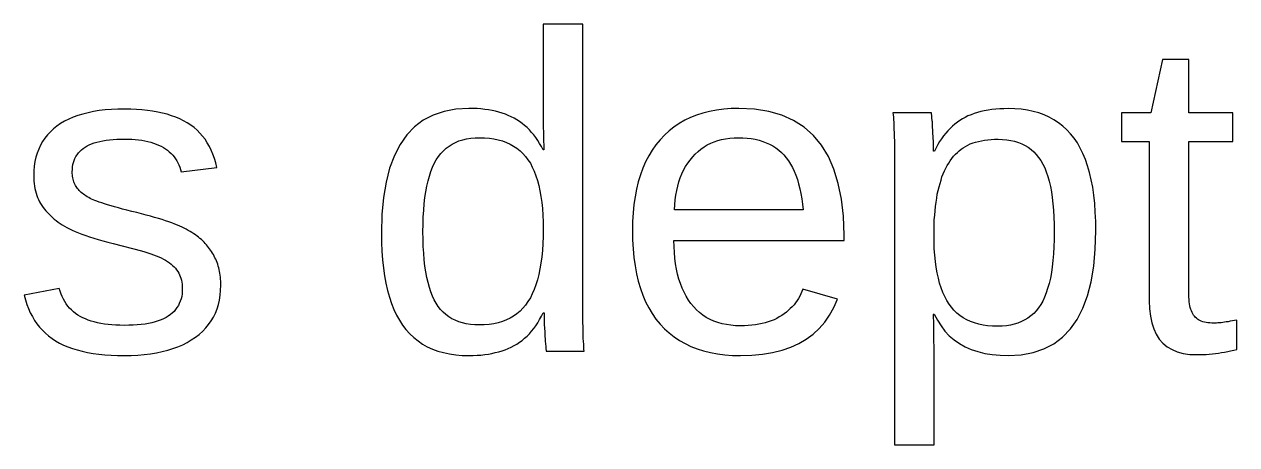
# Model space of a CAD drawing. Extents: x -27 to 133, y -77 to 15.
# Drawn here: x 99.57 to 105.74, y -23.92 to -21.78 of the extents above; entities that cross this region are included whole.
import ezdxf

# ---------------------------------------------------------------- set-up
doc = ezdxf.new("R2010")
doc.units = 0
doc.layers.get('0').update_dxf_attribs({"linetype": 'CONTINUOUS'})

msp = doc.modelspace()

# ---------------------------------------------------------------- linework, layer by layer
for points in [[(101.856, -23.4645), (101.876, -23.4636), (101.896, -23.4621), (101.915, -23.46), (101.934, -23.4573), (101.952, -23.4541), (101.969, -23.4502), (101.987, -23.4457), (102.003, -23.4407), (102.019, -23.435), (102.035, -23.4287), (102.05, -23.4219), (102.064, -23.4144), (102.078, -23.4063), (102.092, -23.3974), (102.105, -23.3877), (102.117, -23.3772), (102.13, -23.3659), (102.142, -23.3539), (102.153, -23.3411), (102.164, -23.3275), (102.174, -23.3131), (102.185, -23.2979), (102.194, -23.282), (102.204, -23.2652), (102.212, -23.2477), (102.217, -23.2477), (102.217, -23.2551), (102.217, -23.2626), (102.217, -23.2704), (102.217, -23.2783), (102.217, -23.2865), (102.218, -23.2949), (102.218, -23.3035), (102.218, -23.3123), (102.219, -23.3214), (102.219, -23.3306), (102.22, -23.3401), (102.22, -23.3497), (102.221, -23.3596), (102.221, -23.3693), (102.222, -23.3785), (102.223, -23.3871), (102.223, -23.3951), (102.224, -23.4026), (102.224, -23.4095), (102.225, -23.4159), (102.225, -23.4217), (102.226, -23.427), (102.226, -23.4317), (102.227, -23.4358), (102.227, -23.4394), (102.228, -23.4424), (102.42, -23.4424), (102.419, -23.4324), (102.419, -23.4208), (102.418, -23.4077), (102.417, -23.3931), (102.416, -23.3769), (102.416, -23.3592), (102.415, -23.34), (102.415, -23.3193), (102.414, -23.2971), (102.414, -23.2733), (102.414, -23.248), (102.414, -23.2212), (102.414, -23.1929), (102.414, -21.782), (102.212, -21.782), (102.212, -22.2843), (102.215, -22.4197), (102.212, -22.4197), (102.204, -22.4032), (102.194, -22.3874), (102.185, -22.3723), (102.175, -22.3579), (102.164, -22.3442), (102.153, -22.3312), (102.142, -22.3188), (102.13, -22.3072), (102.118, -22.2963), (102.105, -22.2861), (102.092, -22.2766), (102.079, -22.2678), (102.065, -22.2597), (102.05, -22.2523), (102.035, -22.2454), (102.02, -22.2392), (102.004, -22.2335), (101.987, -22.2285), (101.97, -22.224), (101.953, -22.2201), (101.934, -22.2168), (101.916, -22.2142), (101.896, -22.2121), (101.877, -22.2106), (101.856, -22.2097), (101.835, -22.2094), (101.769, -22.2131), (101.709, -22.2244), (101.653, -22.2431), (101.603, -22.2693), (101.559, -22.3031), (101.519, -22.3443), (101.485, -22.393), (101.456, -22.4492), (101.432, -22.5129), (101.414, -22.5841), (101.4, -22.6628), (101.393, -22.749), (101.39, -22.8427), (101.391, -22.8899), (101.393, -22.9353), (101.396, -22.9788), (101.4, -23.0204), (101.406, -23.0602), (101.413, -23.098), (101.421, -23.134), (101.431, -23.1681), (101.442, -23.2003), (101.454, -23.2307), (101.467, -23.2591), (101.482, -23.2857), (101.498, -23.3104), (101.515, -23.3332), (101.534, -23.3542), (101.554, -23.3734), (101.576, -23.3908), (101.599, -23.4063), (101.623, -23.42), (101.649, -23.4319), (101.677, -23.4419), (101.706, -23.4502), (101.736, -23.4566), (101.768, -23.4611), (101.801, -23.4639), (101.835, -23.4648)], [(105.549, -23.4602), (105.565, -23.4597), (105.581, -23.4589), (105.597, -23.4578), (105.613, -23.4563), (105.629, -23.4546), (105.644, -23.4525), (105.66, -23.4501), (105.675, -23.4474), (105.691, -23.4444), (105.706, -23.4411), (105.722, -23.4374), (105.737, -23.4335), (105.737, -23.2846), (105.726, -23.287), (105.715, -23.2891), (105.704, -23.291), (105.694, -23.2928), (105.684, -23.2944), (105.675, -23.2958), (105.666, -23.297), (105.657, -23.298), (105.649, -23.2988), (105.641, -23.2995), (105.634, -23.2999), (105.627, -23.3002), (105.621, -23.3003), (105.61, -23.3001), (105.6, -23.2995), (105.59, -23.2984), (105.581, -23.297), (105.573, -23.2951), (105.565, -23.2928), (105.557, -23.2901), (105.55, -23.287), (105.543, -23.2834), (105.537, -23.2795), (105.532, -23.2751), (105.526, -23.2703), (105.522, -23.2651), (105.518, -23.2593), (105.514, -23.253), (105.51, -23.246), (105.507, -23.2385), (105.504, -23.2303), (105.501, -23.2215), (105.499, -23.212), (105.497, -23.202), (105.496, -23.1913), (105.495, -23.1801), (105.494, -23.1682), (105.493, -23.1557), (105.493, -23.1425), (105.493, -22.3783), (105.717, -22.3783), (105.717, -22.2318), (105.493, -22.2318), (105.493, -21.961), (105.359, -21.961), (105.3, -22.2318), (105.152, -22.2318), (105.152, -22.3783), (105.292, -22.3783), (105.292, -23.1862), (105.293, -23.2267), (105.298, -23.264), (105.305, -23.2981), (105.315, -23.3289), (105.328, -23.3565), (105.343, -23.3808), (105.362, -23.4019), (105.383, -23.4198), (105.408, -23.4344), (105.435, -23.4457), (105.465, -23.4538), (105.498, -23.4587), (105.533, -23.4603)], [(100.118, -23.4642), (100.152, -23.4626), (100.185, -23.4598), (100.216, -23.456), (100.247, -23.4511), (100.276, -23.445), (100.304, -23.4379), (100.33, -23.4296), (100.356, -23.4203), (100.38, -23.4098), (100.403, -23.3983), (100.424, -23.3857), (100.445, -23.3719), (100.464, -23.3572), (100.482, -23.3415), (100.498, -23.3249), (100.512, -23.3074), (100.525, -23.2889), (100.537, -23.2695), (100.547, -23.2492), (100.555, -23.228), (100.562, -23.2058), (100.567, -23.1827), (100.571, -23.1587), (100.573, -23.1337), (100.574, -23.1079), (100.574, -23.0973), (100.574, -23.0869), (100.573, -23.0767), (100.572, -23.0666), (100.571, -23.0567), (100.569, -23.047), (100.568, -23.0375), (100.566, -23.0282), (100.563, -23.0191), (100.561, -23.0101), (100.558, -23.0013), (100.555, -22.9927), (100.552, -22.9842), (100.548, -22.976), (100.544, -22.9678), (100.54, -22.9599), (100.536, -22.952), (100.532, -22.9444), (100.527, -22.9369), (100.522, -22.9295), (100.517, -22.9223), (100.512, -22.9153), (100.506, -22.9084), (100.501, -22.9016), (100.495, -22.895), (100.489, -22.8886), (100.482, -22.8822), (100.475, -22.876), (100.468, -22.8698), (100.461, -22.8638), (100.453, -22.8578), (100.445, -22.8519), (100.436, -22.8461), (100.427, -22.8404), (100.418, -22.8347), (100.408, -22.8292), (100.398, -22.8237), (100.388, -22.8183), (100.377, -22.813), (100.366, -22.8078), (100.353, -22.8024), (100.34, -22.797), (100.325, -22.7915), (100.31, -22.7859), (100.293, -22.7802), (100.275, -22.7745), (100.257, -22.7687), (100.237, -22.7628), (100.216, -22.7569), (100.194, -22.7509), (100.171, -22.7448), (100.147, -22.7386), (100.121, -22.7324), (100.097, -22.7263), (100.075, -22.7205), (100.054, -22.7148), (100.034, -22.7094), (100.016, -22.7042), (99.9985, -22.6992), (99.9828, -22.6945), (99.9685, -22.6899), (99.9556, -22.6855), (99.9441, -22.6814), (99.9339, -22.6775), (99.9252, -22.6737), (99.9172, -22.6701), (99.9096, -22.6663), (99.9023, -22.6624), (99.8952, -22.6583), (99.8885, -22.6542), (99.8821, -22.6499), (99.876, -22.6455), (99.8702, -22.641), (99.8647, -22.6364), (99.8595, -22.6316), (99.8546, -22.6268), (99.85, -22.6218), (99.8457, -22.6167), (99.8417, -22.6114), (99.8381, -22.6059), (99.8348, -22.6002), (99.8317, -22.5943), (99.829, -22.5882), (99.8267, -22.5819), (99.8246, -22.5753), (99.8228, -22.5686), (99.8214, -22.5616), (99.8203, -22.5544), (99.8195, -22.547), (99.819, -22.5394), (99.8189, -22.5316), (99.8193, -22.519), (99.8204, -22.5068), (99.8223, -22.4952), (99.825, -22.484), (99.8285, -22.4734), (99.8327, -22.4632), (99.8377, -22.4536), (99.8434, -22.4445), (99.85, -22.4358), (99.8573, -22.4277), (99.8653, -22.4201), (99.8742, -22.4129), (99.8838, -22.4063), (99.8942, -22.4002), (99.9054, -22.3946), (99.9175, -22.3894), (99.9305, -22.3848), (99.9443, -22.3806), (99.9589, -22.3769), (99.9744, -22.3737), (99.9908, -22.371), (100.008, -22.3688), (100.026, -22.3671), (100.045, -22.3659), (100.065, -22.3652), (100.085, -22.3649), (100.104, -22.3652), (100.122, -22.3659), (100.139, -22.3672), (100.156, -22.369), (100.172, -22.3713), (100.188, -22.3741), (100.203, -22.3774), (100.218, -22.3812), (100.232, -22.3856), (100.245, -22.3904), (100.258, -22.3958), (100.27, -22.4016), (100.282, -22.408), (100.292, -22.4148), (100.303, -22.4221), (100.312, -22.4299), (100.321, -22.4381), (100.33, -22.4467), (100.337, -22.4557), (100.344, -22.4652), (100.35, -22.4752), (100.356, -22.4856), (100.361, -22.4964), (100.365, -22.5077), (100.369, -22.5195), (100.372, -22.5316), (100.553, -22.5092), (100.548, -22.4858), (100.541, -22.4634), (100.534, -22.442), (100.525, -22.4216), (100.516, -22.4022), (100.505, -22.3838), (100.494, -22.3664), (100.481, -22.35), (100.468, -22.3347), (100.453, -22.3203), (100.438, -22.3069), (100.421, -22.2946), (100.403, -22.2832), (100.385, -22.2728), (100.365, -22.2632), (100.345, -22.2544), (100.323, -22.2465), (100.301, -22.2394), (100.277, -22.2332), (100.253, -22.2278), (100.227, -22.2232), (100.201, -22.2194), (100.173, -22.2165), (100.145, -22.2144), (100.116, -22.2132), (100.085, -22.2127), (100.051, -22.2133), (100.018, -22.2148), (99.9866, -22.2174), (99.9563, -22.2209), (99.9273, -22.2256), (99.8995, -22.2312), (99.8731, -22.2379), (99.8479, -22.2456), (99.824, -22.2543), (99.8013, -22.2641), (99.78, -22.2748), (99.7599, -22.2866), (99.7411, -22.2995), (99.7236, -22.3133), (99.7076, -22.328), (99.6929, -22.3437), (99.6796, -22.3603), (99.6678, -22.3778), (99.6573, -22.3963), (99.6482, -22.4157), (99.6405, -22.4361), (99.6342, -22.4573), (99.6293, -22.4795), (99.6259, -22.5027), (99.6238, -22.5268), (99.6231, -22.5518), (99.6233, -22.5654), (99.624, -22.5786), (99.6253, -22.5916), (99.627, -22.6042), (99.6292, -22.6165), (99.6319, -22.6284), (99.6351, -22.6401), (99.6387, -22.6513), (99.6429, -22.6623), (99.6476, -22.6729), (99.6527, -22.6832), (99.6583, -22.6932), (99.6645, -22.7028), (99.671, -22.7122), (99.678, -22.7213), (99.6853, -22.7302), (99.693, -22.7389), (99.701, -22.7474), (99.7095, -22.7557), (99.7183, -22.7637), (99.7275, -22.7716), (99.7371, -22.7792), (99.747, -22.7866), (99.7574, -22.7938), (99.7681, -22.8007), (99.7792, -22.8074), (99.791, -22.8141), (99.8041, -22.8207), (99.8183, -22.8274), (99.8337, -22.8341), (99.8503, -22.8408), (99.8681, -22.8476), (99.8871, -22.8543), (99.9073, -22.8611), (99.9286, -22.8679), (99.9512, -22.8747), (99.9749, -22.8815), (99.9998, -22.8884), (100.026, -22.8953), (100.17, -22.9333), (100.187, -22.9379), (100.203, -22.9426), (100.218, -22.9476), (100.232, -22.9527), (100.246, -22.958), (100.259, -22.9635), (100.271, -22.9692), (100.282, -22.975), (100.293, -22.9811), (100.303, -22.9873), (100.313, -22.9938), (100.321, -23.0004), (100.329, -23.0072), (100.336, -23.0142), (100.343, -23.0216), (100.349, -23.0292), (100.355, -23.0372), (100.36, -23.0456), (100.364, -23.0542), (100.368, -23.0631), (100.371, -23.0724), (100.374, -23.082), (100.376, -23.0919), (100.377, -23.1021), (100.378, -23.1127), (100.378, -23.1235), (100.378, -23.1377), (100.377, -23.1513), (100.375, -23.1644), (100.372, -23.1769), (100.368, -23.1889), (100.363, -23.2003), (100.358, -23.2111), (100.351, -23.2214), (100.344, -23.2311), (100.336, -23.2403), (100.327, -23.2489), (100.318, -23.257), (100.307, -23.2645), (100.296, -23.2715), (100.283, -23.2779), (100.27, -23.2837), (100.256, -23.289), (100.24, -23.2937), (100.224, -23.2979), (100.207, -23.3015), (100.189, -23.3046), (100.169, -23.3071), (100.149, -23.309), (100.128, -23.3104), (100.106, -23.3112), (100.083, -23.3115), (100.061, -23.3112), (100.04, -23.3104), (100.02, -23.3091), (100.001, -23.3072), (99.982, -23.3048), (99.9641, -23.3019), (99.9469, -23.2984), (99.9304, -23.2943), (99.9147, -23.2898), (99.8997, -23.2847), (99.8854, -23.2791), (99.8719, -23.2729), (99.8591, -23.2662), (99.8471, -23.2589), (99.8357, -23.251), (99.8249, -23.2425), (99.8148, -23.2334), (99.8053, -23.2236), (99.7965, -23.2133), (99.7883, -23.2023), (99.7808, -23.1907), (99.7739, -23.1785), (99.7677, -23.1657), (99.7621, -23.1522), (99.7571, -23.1382), (99.7529, -23.1235), (99.5749, -23.1582), (99.5811, -23.182), (99.5883, -23.2048), (99.5965, -23.2266), (99.6058, -23.2474), (99.616, -23.2672), (99.6273, -23.2861), (99.6395, -23.3039), (99.6528, -23.3208), (99.6671, -23.3367), (99.6824, -23.3516), (99.6987, -23.3655), (99.716, -23.3784), (99.7344, -23.3904), (99.7539, -23.4014), (99.7745, -23.4115), (99.7965, -23.4208), (99.8196, -23.4291), (99.8439, -23.4366), (99.8695, -23.4432), (99.8963, -23.4489), (99.9244, -23.4538), (99.9536, -23.4577), (99.9841, -23.4608), (100.016, -23.463), (100.049, -23.4643), (100.083, -23.4648)], [(103.273, -23.4631), (103.327, -23.458), (103.378, -23.4495), (103.426, -23.4377), (103.47, -23.4224), (103.511, -23.4038), (103.549, -23.3817), (103.584, -23.3563), (103.615, -23.3275), (103.644, -23.2953), (103.668, -23.2597), (103.69, -23.2207), (103.708, -23.1784), (103.532, -23.128), (103.527, -23.1402), (103.522, -23.1521), (103.516, -23.1637), (103.51, -23.1749), (103.503, -23.1858), (103.495, -23.1964), (103.487, -23.2067), (103.478, -23.2166), (103.468, -23.2261), (103.458, -23.2354), (103.448, -23.2443), (103.437, -23.2529), (103.425, -23.2612), (103.412, -23.2689), (103.399, -23.2761), (103.386, -23.2826), (103.371, -23.2885), (103.356, -23.2938), (103.341, -23.2985), (103.325, -23.3025), (103.308, -23.306), (103.291, -23.3088), (103.273, -23.3109), (103.254, -23.3125), (103.235, -23.3134), (103.215, -23.3137), (103.19, -23.3131), (103.166, -23.3111), (103.143, -23.3077), (103.121, -23.303), (103.099, -23.297), (103.079, -23.2897), (103.06, -23.281), (103.041, -23.271), (103.024, -23.2596), (103.007, -23.2469), (102.992, -23.2328), (102.977, -23.2175), (102.963, -23.2007), (102.95, -23.1828), (102.939, -23.1637), (102.928, -23.1435), (102.918, -23.1222), (102.91, -23.0997), (102.902, -23.0762), (102.895, -23.0515), (102.89, -23.0256), (102.885, -22.9987), (102.882, -22.9706), (102.879, -22.9414), (102.878, -22.9111), (102.877, -22.8796), (103.741, -22.8796), (103.741, -22.8528), (103.738, -22.7576), (103.728, -22.67), (103.712, -22.5901), (103.69, -22.5177), (103.662, -22.453), (103.627, -22.3959), (103.586, -22.3464), (103.539, -22.3046), (103.485, -22.2703), (103.425, -22.2436), (103.359, -22.2246), (103.286, -22.2132), (103.207, -22.2094), (103.168, -22.2103), (103.13, -22.2132), (103.093, -22.2179), (103.058, -22.2245), (103.024, -22.2331), (102.992, -22.2435), (102.961, -22.2558), (102.932, -22.27), (102.904, -22.2861), (102.877, -22.3041), (102.852, -22.3239), (102.828, -22.3457), (102.806, -22.3694), (102.785, -22.3948), (102.766, -22.4219), (102.749, -22.4507), (102.733, -22.4811), (102.719, -22.5132), (102.706, -22.5469), (102.695, -22.5823), (102.686, -22.6193), (102.679, -22.658), (102.673, -22.6983), (102.669, -22.7403), (102.666, -22.784), (102.666, -22.8293), (102.666, -22.8769), (102.669, -22.9227), (102.673, -22.9666), (102.679, -23.0087), (102.686, -23.049), (102.695, -23.0874), (102.706, -23.124), (102.719, -23.1587), (102.733, -23.1916), (102.749, -23.2227), (102.766, -23.2519), (102.785, -23.2793), (102.806, -23.3048), (102.828, -23.3285), (102.852, -23.3502), (102.878, -23.3701), (102.905, -23.3881), (102.933, -23.4042), (102.963, -23.4184), (102.994, -23.4307), (103.027, -23.4411), (103.062, -23.4496), (103.098, -23.4563), (103.135, -23.461), (103.174, -23.4638), (103.215, -23.4648)], [(104.199, -23.4447), (104.199, -23.4178), (104.198, -23.393), (104.198, -23.3702), (104.198, -23.3494), (104.198, -23.3307), (104.198, -23.314), (104.197, -23.2994), (104.197, -23.2868), (104.196, -23.2763), (104.196, -23.2677), (104.195, -23.2613), (104.195, -23.2568), (104.194, -23.2544), (104.2, -23.2544), (104.216, -23.2855), (104.234, -23.3142), (104.254, -23.3403), (104.276, -23.364), (104.301, -23.3851), (104.328, -23.4038), (104.357, -23.42), (104.388, -23.4337), (104.421, -23.4449), (104.456, -23.4536), (104.494, -23.4598), (104.534, -23.4635), (104.576, -23.4648), (104.641, -23.461), (104.702, -23.4498), (104.757, -23.4311), (104.808, -23.4048), (104.852, -23.3711), (104.892, -23.3299), (104.926, -23.2812), (104.955, -23.225), (104.979, -23.1613), (104.997, -23.0901), (105.01, -23.0114), (105.018, -22.9252), (105.021, -22.8315), (105.02, -22.7831), (105.018, -22.7367), (105.015, -22.6924), (105.01, -22.6501), (105.005, -22.6098), (104.997, -22.5715), (104.989, -22.5353), (104.979, -22.5011), (104.968, -22.4689), (104.955, -22.4387), (104.942, -22.4106), (104.927, -22.3845), (104.91, -22.3604), (104.892, -22.3382), (104.873, -22.3178), (104.853, -22.2992), (104.831, -22.2824), (104.808, -22.2673), (104.784, -22.254), (104.758, -22.2424), (104.731, -22.2327), (104.703, -22.2247), (104.673, -22.2185), (104.642, -22.214), (104.609, -22.2114), (104.576, -22.2105), (104.554, -22.2108), (104.533, -22.2117), (104.512, -22.2133), (104.492, -22.2154), (104.473, -22.2182), (104.454, -22.2216), (104.436, -22.2256), (104.419, -22.2302), (104.403, -22.2354), (104.387, -22.2413), (104.371, -22.2478), (104.357, -22.2548), (104.343, -22.2625), (104.329, -22.2709), (104.317, -22.28), (104.304, -22.2897), (104.292, -22.3002), (104.28, -22.3114), (104.269, -22.3233), (104.258, -22.3359), (104.247, -22.3492), (104.237, -22.3633), (104.227, -22.378), (104.218, -22.3934), (104.209, -22.4096), (104.201, -22.4264), (104.196, -22.4264), (104.196, -22.423), (104.196, -22.4191), (104.196, -22.4147), (104.196, -22.41), (104.196, -22.4048), (104.196, -22.3992), (104.196, -22.3932), (104.195, -22.3867), (104.195, -22.3799), (104.195, -22.3726), (104.194, -22.3648), (104.194, -22.3567), (104.194, -22.3481), (104.193, -22.3395), (104.193, -22.3313), (104.192, -22.3234), (104.192, -22.3158), (104.191, -22.3086), (104.191, -22.3018), (104.191, -22.2953), (104.19, -22.2891), (104.19, -22.2833), (104.19, -22.2779), (104.189, -22.2728), (104.189, -22.268), (104.188, -22.2637), (104.188, -22.2596), (104.188, -22.2558), (104.188, -22.2522), (104.187, -22.249), (104.187, -22.246), (104.187, -22.2432), (104.186, -22.2408), (104.186, -22.2386), (104.186, -22.2367), (104.186, -22.235), (104.185, -22.2337), (104.185, -22.2326), (104.185, -22.2318), (103.99, -22.2318), (103.991, -22.2418), (103.992, -22.2533), (103.993, -22.2664), (103.994, -22.2809), (103.995, -22.2969), (103.995, -22.3145), (103.996, -22.3335), (103.996, -22.354), (103.997, -22.376), (103.997, -22.3995), (103.997, -22.4245), (103.997, -22.451), (103.997, -22.479), (103.997, -23.9179), (104.199, -23.9179)], [(101.864, -23.3086), (101.842, -23.3067), (101.821, -23.3034), (101.802, -23.2989), (101.783, -23.293), (101.765, -23.2859), (101.748, -23.2775), (101.733, -23.2677), (101.718, -23.2567), (101.704, -23.2444), (101.691, -23.2308), (101.679, -23.2158), (101.669, -23.1996), (101.659, -23.1819), (101.649, -23.1625), (101.641, -23.1413), (101.634, -23.1185), (101.627, -23.0939), (101.621, -23.0677), (101.616, -23.0397), (101.611, -23.01), (101.608, -22.9786), (101.605, -22.9455), (101.603, -22.9107), (101.602, -22.8742), (101.601, -22.836), (101.602, -22.7979), (101.603, -22.7615), (101.605, -22.7267), (101.608, -22.6937), (101.611, -22.6622), (101.616, -22.6325), (101.621, -22.6044), (101.627, -22.5779), (101.634, -22.5531), (101.641, -22.53), (101.65, -22.5086), (101.659, -22.4888), (101.669, -22.4706), (101.68, -22.454), (101.692, -22.4387), (101.705, -22.4247), (101.719, -22.4121), (101.734, -22.4008), (101.75, -22.3908), (101.767, -22.3822), (101.784, -22.3748), (101.803, -22.3688), (101.823, -22.3642), (101.844, -22.3609), (101.866, -22.3589), (101.889, -22.3582), (101.914, -22.3589), (101.939, -22.3608), (101.962, -22.3642), (101.984, -22.3688), (102.005, -22.3748), (102.025, -22.382), (102.044, -22.3906), (102.062, -22.4006), (102.079, -22.4118), (102.095, -22.4244), (102.109, -22.4383), (102.123, -22.4535), (102.135, -22.4701), (102.147, -22.4881), (102.157, -22.5076), (102.167, -22.5286), (102.175, -22.5511), (102.183, -22.5752), (102.19, -22.6008), (102.196, -22.6279), (102.201, -22.6565), (102.205, -22.6867), (102.208, -22.7184), (102.211, -22.7516), (102.212, -22.7863), (102.212, -22.8225), (102.212, -22.8602), (102.211, -22.8962), (102.208, -22.9307), (102.205, -22.9637), (102.201, -22.9951), (102.196, -23.025), (102.19, -23.0533), (102.183, -23.0801), (102.175, -23.1053), (102.167, -23.1289), (102.157, -23.1511), (102.147, -23.1716), (102.135, -23.1907), (102.123, -23.2082), (102.109, -23.2243), (102.095, -23.2391), (102.079, -23.2524), (102.062, -23.2643), (102.044, -23.2749), (102.025, -23.284), (102.005, -23.2917), (101.983, -23.298), (101.961, -23.3029), (101.937, -23.3065), (101.913, -23.3086), (101.887, -23.3093)], [(102.881, -22.6993), (102.883, -22.6743), (102.887, -22.6501), (102.891, -22.6268), (102.896, -22.6044), (102.902, -22.5828), (102.909, -22.5621), (102.917, -22.5423), (102.926, -22.5233), (102.936, -22.5052), (102.947, -22.488), (102.959, -22.4716), (102.972, -22.4561), (102.985, -22.4416), (102.999, -22.4283), (103.014, -22.4161), (103.03, -22.4051), (103.046, -22.3953), (103.064, -22.3866), (103.081, -22.3791), (103.1, -22.3727), (103.119, -22.3675), (103.139, -22.3634), (103.16, -22.3605), (103.182, -22.3588), (103.204, -22.3582), (103.227, -22.3587), (103.249, -22.3603), (103.27, -22.3629), (103.29, -22.3665), (103.31, -22.3712), (103.328, -22.3769), (103.346, -22.3837), (103.363, -22.3915), (103.379, -22.4003), (103.394, -22.4102), (103.409, -22.4211), (103.423, -22.433), (103.435, -22.446), (103.447, -22.4602), (103.459, -22.4755), (103.469, -22.4921), (103.479, -22.5099), (103.488, -22.5289), (103.496, -22.5492), (103.504, -22.5706), (103.51, -22.5933), (103.516, -22.6172), (103.522, -22.6424), (103.526, -22.6688), (103.53, -22.6964), (103.533, -22.7252), (102.879, -22.7252)], [(104.496, -23.3153), (104.471, -23.3133), (104.448, -23.31), (104.426, -23.3053), (104.404, -23.2993), (104.384, -23.2919), (104.365, -23.2832), (104.347, -23.2732), (104.33, -23.2618), (104.315, -23.2491), (104.3, -23.2351), (104.287, -23.2197), (104.275, -23.203), (104.263, -23.1848), (104.253, -23.1652), (104.244, -23.1441), (104.235, -23.1216), (104.227, -23.0975), (104.221, -23.072), (104.215, -23.0449), (104.21, -23.0164), (104.206, -22.9864), (104.203, -22.955), (104.2, -22.922), (104.199, -22.8876), (104.199, -22.8516), (104.199, -22.8257), (104.199, -22.8005), (104.2, -22.776), (104.202, -22.7524), (104.204, -22.7295), (104.206, -22.7073), (104.209, -22.6859), (104.212, -22.6653), (104.215, -22.6454), (104.219, -22.6263), (104.224, -22.608), (104.229, -22.5904), (104.234, -22.5736), (104.239, -22.5575), (104.245, -22.542), (104.252, -22.5273), (104.259, -22.5132), (104.266, -22.4997), (104.273, -22.487), (104.281, -22.4749), (104.289, -22.4635), (104.298, -22.4527), (104.307, -22.4426), (104.317, -22.4332), (104.327, -22.4245), (104.337, -22.4164), (104.347, -22.4089), (104.359, -22.4021), (104.371, -22.3958), (104.383, -22.3902), (104.397, -22.3851), (104.41, -22.3806), (104.425, -22.3767), (104.44, -22.3735), (104.455, -22.3708), (104.472, -22.3687), (104.489, -22.3672), (104.506, -22.3663), (104.524, -22.366), (104.547, -22.3667), (104.568, -22.3686), (104.589, -22.3718), (104.608, -22.3763), (104.627, -22.3821), (104.644, -22.3891), (104.661, -22.3975), (104.677, -22.4071), (104.692, -22.418), (104.705, -22.4302), (104.718, -22.4437), (104.73, -22.4585), (104.741, -22.4746), (104.751, -22.4921), (104.761, -22.5114), (104.769, -22.5323), (104.777, -22.555), (104.784, -22.5794), (104.79, -22.6055), (104.795, -22.6333), (104.799, -22.6628), (104.803, -22.694), (104.806, -22.7269), (104.808, -22.7616), (104.809, -22.7979), (104.809, -22.836), (104.809, -22.875), (104.808, -22.9123), (104.806, -22.9478), (104.803, -22.9816), (104.799, -23.0136), (104.795, -23.0438), (104.79, -23.0722), (104.783, -23.0989), (104.776, -23.1238), (104.769, -23.1469), (104.76, -23.1683), (104.751, -23.1879), (104.741, -23.2058), (104.73, -23.2221), (104.718, -23.2371), (104.705, -23.2508), (104.691, -23.2632), (104.676, -23.2742), (104.66, -23.284), (104.643, -23.2925), (104.625, -23.2997), (104.606, -23.3055), (104.587, -23.3101), (104.566, -23.3134), (104.544, -23.3153), (104.522, -23.316)]]:
    msp.add_lwpolyline(points, close=True)

doc.saveas('drawing.dxf')
